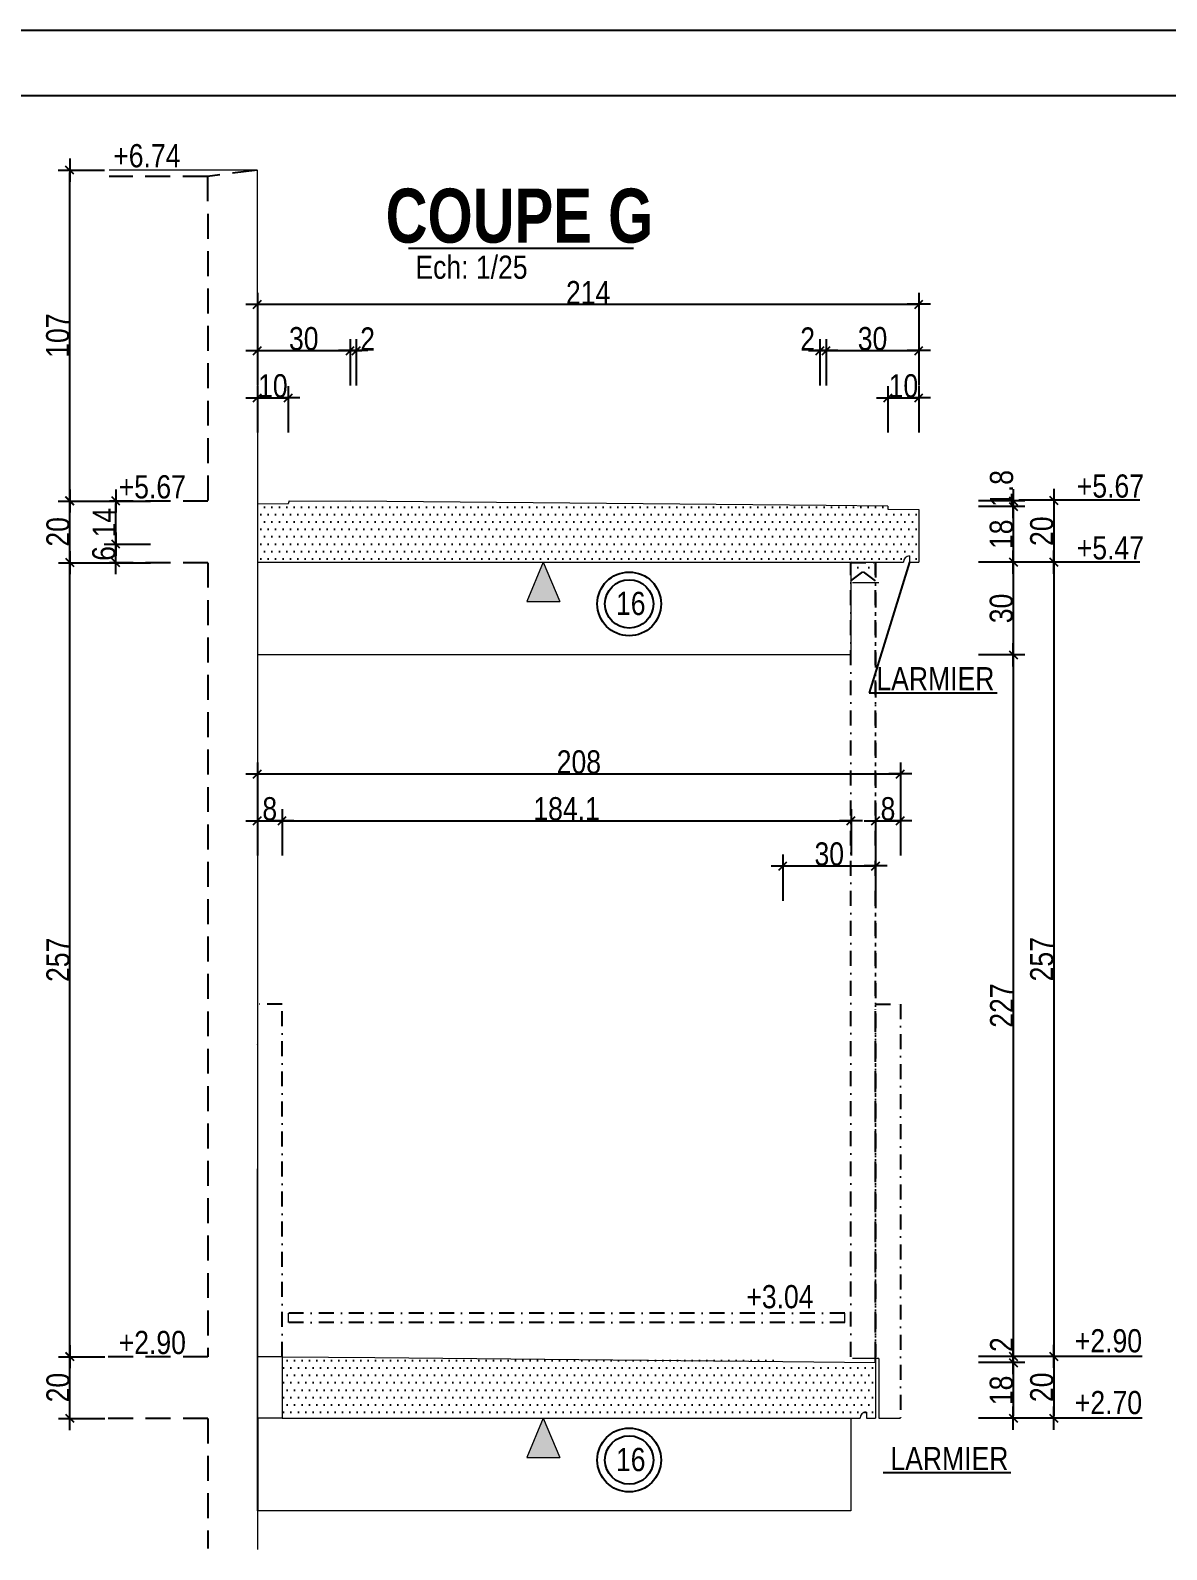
# Model space of a CAD drawing. Header units: centimetres. Extents: x -31 to 9059, y 2319 to 6519.
# Drawn here: x 2601 to 3336, y 5536 to 6519 of the extents above; entities that cross this region are included whole.
import ezdxf
from ezdxf.enums import TextEntityAlignment as Align

# ---------------------------------------------------------------- set-up
doc = ezdxf.new("R2010")
doc.units = ezdxf.units.CM
doc.header["$LTSCALE"] = 12.7
doc.header["$PDMODE"] = 1
doc.header["$PDSIZE"] = -2
doc.linetypes.add('CACHEX2', pattern=[19.05, 12.7, -6.35])
doc.linetypes.add('TIRETPTX2', pattern=[50.8, 25.4, -12.7, 0, -12.7])
for name, color, linetype in [('01_cote_gen', 4, 'Continuous'), ('01_linteaux', 2, 'Continuous'), ('01_murs_sup', 2, 'CACHEX2'), ('01_poch_murs', 253, 'Continuous'), ('01_texte', 230, 'Continuous'), ('AA_COTES', 2, 'Continuous')]:
    doc.layers.add(name, color=color, linetype=linetype)
doc.layers.add('01_murs_coup', color=5, linetype='Continuous', lineweight=60)
doc.layers.add('01_tram_axes', color=2, linetype='TIRETPTX2', lineweight=9)
doc.styles.add('ARIAL NA', font='ARIALN.TTF')
doc.styles.add('impact', font='impact.ttf')
doc.styles.add('STYLE2', font='ARIALN.TTF')
doc.dimstyles.new('JB25', dxfattribs={"dimscale": 0.1, "dimtxt": 150, "dimasz": 15, "dimexe": 0.1, "dimexo": 0.1, "dimgap": 0.09, "dimtad": 1, "dimdec": 1, "dimlfac": 0.5, "dimdsep": 46, "dimtxsty": 'STYLE2', "dimblk1": 'BOND_G', "dimblk2": 'BOND_D', "dimsah": 1, "dimcen": 1.5, "dimdle": 0.01, "dimse1": 1, "dimse2": 1, "dimclrd": 4, "dimclre": 2, "dimclrt": 6, "dimazin": 2, "dimtfac": 2.333333, "dimtdec": 1, "dimtix": 1, "dimtmove": 2, "dimatfit": 3, "dimldrblk": 'BOND_G', "dimfxl": 1, "dimtolj": 1, "dimtzin": 0, "dimarcsym": 0})

# ---------------------------------------------------------------- blocks, each defined once
blk = doc.blocks.new('BOND_G')
at = {"layer": 'AA_COTES', "color": 0}
for p, q in [((0, -5), (0, 15)), ((5, 0), (-5, 0)), ((1.77, 1.77), (-1.77, -1.77))]:
    blk.add_line(p, q, dxfattribs=at)
blk = doc.blocks.new('BOND_D')
at = {"layer": 'AA_COTES', "color": 0}
for p, q in [((5, 0), (-5, 0)), ((-1.77, -1.77), (1.77, 1.77)), ((0, 5), (0, -15))]:
    blk.add_line(p, q, dxfattribs=at)
blk = doc.blocks.new('*D1554')
at = {"layer": '01_cote_gen', "color": 4, "lineweight": -2, "transparency": 16777216}
blk.add_line((2749.56, 6341.64), (3174.56, 6341.64), dxfattribs=at)
at = {"layer": 'Defpoints', "color": 0, "transparency": 16777216}
for p in [(3176.06, 6341.64), (2748.06, 6266.76), (3176.06, 6195.81)]:
    blk.add_point(p, dxfattribs=at)
at = {"layer": '01_cote_gen', "color": 4, "lineweight": -2, "transparency": 16777216, "xscale": 1.5, "yscale": 1.5, "zscale": 1.5, "rotation": 180}
blk.add_blockref('BOND_G', (2748.06, 6341.64), dxfattribs=at)
at = {"layer": '01_cote_gen', "color": 4, "lineweight": -2, "transparency": 16777216, "xscale": 1.5, "yscale": 1.5, "zscale": 1.5}
blk.add_blockref('BOND_D', (3176.06, 6341.64), dxfattribs=at)
at = {"layer": '01_cote_gen', "color": 6, "lineweight": 0, "transparency": 16777216, "insert": (2962.06, 6349.18), "char_height": 15, "attachment_point": 5, "style": 'STYLE2'}
blk.add_mtext('\\A1;214', dxfattribs=at)
blk = doc.blocks.new('*D1555')
at = {"layer": '01_cote_gen', "color": 4, "lineweight": -2, "ltscale": 2, "transparency": 16777216}
blk.add_line((3117.56, 6311.63), (3174.56, 6311.63), dxfattribs=at)
at = {"layer": 'Defpoints', "color": 0, "ltscale": 2, "transparency": 16777216}
for p in [(3176.06, 6311.63), (3116.06, 6247.9), (3176.06, 6245.33)]:
    blk.add_point(p, dxfattribs=at)
at = {"layer": '01_cote_gen', "color": 4, "lineweight": -2, "ltscale": 2, "transparency": 16777216, "xscale": 1.5, "yscale": 1.5, "zscale": 1.5, "rotation": 180}
blk.add_blockref('BOND_G', (3116.06, 6311.63), dxfattribs=at)
at = {"layer": '01_cote_gen', "color": 4, "lineweight": -2, "ltscale": 2, "transparency": 16777216, "xscale": 1.5, "yscale": 1.5, "zscale": 1.5}
blk.add_blockref('BOND_D', (3176.06, 6311.63), dxfattribs=at)
at = {"layer": '01_cote_gen', "color": 6, "lineweight": 0, "ltscale": 2, "transparency": 16777216, "insert": (3146.06, 6319.3), "char_height": 15, "attachment_point": 5, "style": 'STYLE2'}
blk.add_mtext('\\A1;30', dxfattribs=at)
blk = doc.blocks.new('*D1556')
at = {"layer": '01_cote_gen', "color": 4, "lineweight": -2, "ltscale": 2, "transparency": 16777216}
blk.add_line((3113.56, 6311.63), (3114.56, 6311.63), dxfattribs=at)
at = {"layer": 'Defpoints', "color": 0, "ltscale": 2, "transparency": 16777216}
for p in [(3116.06, 6311.63), (3116.06, 6247.9), (3112.06, 6223.73)]:
    blk.add_point(p, dxfattribs=at)
at = {"layer": '01_cote_gen', "color": 4, "lineweight": -2, "ltscale": 2, "transparency": 16777216, "xscale": 1.5, "yscale": 1.5, "zscale": 1.5, "rotation": 180}
blk.add_blockref('BOND_G', (3112.06, 6311.63), dxfattribs=at)
at = {"layer": '01_cote_gen', "color": 4, "lineweight": -2, "ltscale": 2, "transparency": 16777216, "xscale": 1.5, "yscale": 1.5, "zscale": 1.5}
blk.add_blockref('BOND_D', (3116.06, 6311.63), dxfattribs=at)
at = {"layer": '01_cote_gen', "color": 6, "lineweight": 0, "ltscale": 2, "transparency": 16777216, "insert": (3104.1, 6319.17), "char_height": 15, "attachment_point": 5, "style": 'STYLE2'}
blk.add_mtext('\\A1;2', dxfattribs=at)
blk = doc.blocks.new('*D1557')
at = {"layer": '01_cote_gen', "color": 4, "lineweight": -2, "transparency": 16777216}
blk.add_line((3237.14, 6209.29), (3237.14, 6176.29), dxfattribs=at)
at = {"layer": 'Defpoints', "color": 0, "transparency": 16777216}
for p in [(3122.06, 6210.79), (3122.06, 6174.79), (3237.14, 6174.79)]:
    blk.add_point(p, dxfattribs=at)
at = {"layer": '01_cote_gen', "color": 4, "lineweight": -2, "transparency": 16777216, "xscale": 1.5, "yscale": 1.5, "zscale": 1.5}
for name, p, rotation in [('BOND_G', (3237.14, 6210.79), 90), ('BOND_D', (3237.14, 6174.79), 270)]:
    blk.add_blockref(name, p, dxfattribs=dict(at, rotation=rotation))
at = {"layer": '01_cote_gen', "color": 6, "lineweight": 0, "transparency": 16777216, "insert": (3229.48, 6192.79), "char_height": 15, "attachment_point": 5, "rotation": 90, "style": 'STYLE2'}
blk.add_mtext('\\A1;18', dxfattribs=at)
blk = doc.blocks.new('*D1558')
at = {"layer": '01_cote_gen', "color": 4, "lineweight": -2, "transparency": 16777216}
blk.add_line((3237.14, 6212.89), (3237.14, 6212.29), dxfattribs=at)
at = {"layer": 'Defpoints', "color": 0, "transparency": 16777216}
for p in [(2734.06, 6214.39), (3122.06, 6210.79), (3237.14, 6210.79)]:
    blk.add_point(p, dxfattribs=at)
at = {"layer": '01_cote_gen', "color": 4, "lineweight": -2, "transparency": 16777216, "xscale": 1.5, "yscale": 1.5, "zscale": 1.5}
for name, p, rotation in [('BOND_G', (3237.14, 6214.39), 90), ('BOND_D', (3237.14, 6210.79), 270)]:
    blk.add_blockref(name, p, dxfattribs=dict(at, rotation=rotation))
at = {"layer": '01_cote_gen', "color": 6, "lineweight": 0, "transparency": 16777216, "insert": (3229.6, 6222.4), "char_height": 15, "attachment_point": 5, "rotation": 90, "style": 'STYLE2'}
blk.add_mtext('\\A1;1.8', dxfattribs=at)
blk = doc.blocks.new('*D1559')
at = {"layer": '01_cote_gen', "color": 4, "lineweight": -2, "ltscale": 2, "transparency": 16777216}
blk.add_line((2749.56, 6311.63), (2806.56, 6311.63), dxfattribs=at)
at = {"layer": 'Defpoints', "color": 0, "ltscale": 2, "transparency": 16777216}
for p in [(2808.06, 6311.63), (2748.06, 6249.33), (2808.06, 6250.77)]:
    blk.add_point(p, dxfattribs=at)
at = {"layer": '01_cote_gen', "color": 4, "lineweight": -2, "ltscale": 2, "transparency": 16777216, "xscale": 1.5, "yscale": 1.5, "zscale": 1.5, "rotation": 180}
blk.add_blockref('BOND_G', (2748.06, 6311.63), dxfattribs=at)
at = {"layer": '01_cote_gen', "color": 4, "lineweight": -2, "ltscale": 2, "transparency": 16777216, "xscale": 1.5, "yscale": 1.5, "zscale": 1.5}
blk.add_blockref('BOND_D', (2808.06, 6311.63), dxfattribs=at)
at = {"layer": '01_cote_gen', "color": 6, "lineweight": 0, "ltscale": 2, "transparency": 16777216, "insert": (2778.06, 6319.3), "char_height": 15, "attachment_point": 5, "style": 'STYLE2'}
blk.add_mtext('\\A1;30', dxfattribs=at)
blk = doc.blocks.new('*D1560')
at = {"layer": '01_cote_gen', "color": 4, "lineweight": -2, "ltscale": 2, "transparency": 16777216}
blk.add_line((2809.56, 6311.63), (2810.56, 6311.63), dxfattribs=at)
at = {"layer": 'Defpoints', "color": 0, "ltscale": 2, "transparency": 16777216}
for p in [(2812.06, 6311.63), (2808.06, 6289.13), (2812.06, 6223.73)]:
    blk.add_point(p, dxfattribs=at)
at = {"layer": '01_cote_gen', "color": 4, "lineweight": -2, "ltscale": 2, "transparency": 16777216, "xscale": 1.5, "yscale": 1.5, "zscale": 1.5, "rotation": 180}
blk.add_blockref('BOND_G', (2808.06, 6311.63), dxfattribs=at)
at = {"layer": '01_cote_gen', "color": 4, "lineweight": -2, "ltscale": 2, "transparency": 16777216, "xscale": 1.5, "yscale": 1.5, "zscale": 1.5}
blk.add_blockref('BOND_D', (2812.06, 6311.63), dxfattribs=at)
at = {"layer": '01_cote_gen', "color": 6, "lineweight": 0, "ltscale": 2, "transparency": 16777216, "insert": (2819.35, 6319.17), "char_height": 15, "attachment_point": 5, "style": 'STYLE2'}
blk.add_mtext('\\A1;2', dxfattribs=at)
blk = doc.blocks.new('*D1561')
at = {"layer": '01_cote_gen', "color": 4, "lineweight": -2, "ltscale": 2, "transparency": 16777216}
blk.add_line((3157.56, 6281.1), (3174.56, 6281.1), dxfattribs=at)
at = {"layer": 'Defpoints', "color": 0, "ltscale": 2, "transparency": 16777216}
for p in [(3176.06, 6281.1), (3156.06, 6245.62), (3176.06, 6245.33)]:
    blk.add_point(p, dxfattribs=at)
at = {"layer": '01_cote_gen', "color": 4, "lineweight": -2, "ltscale": 2, "transparency": 16777216, "xscale": 1.5, "yscale": 1.5, "zscale": 1.5, "rotation": 180}
blk.add_blockref('BOND_G', (3156.06, 6281.1), dxfattribs=at)
at = {"layer": '01_cote_gen', "color": 4, "lineweight": -2, "ltscale": 2, "transparency": 16777216, "xscale": 1.5, "yscale": 1.5, "zscale": 1.5}
blk.add_blockref('BOND_D', (3176.06, 6281.1), dxfattribs=at)
at = {"layer": '01_cote_gen', "color": 6, "lineweight": 0, "ltscale": 2, "transparency": 16777216, "insert": (3166.06, 6288.77), "char_height": 15, "attachment_point": 5, "style": 'STYLE2'}
blk.add_mtext('\\A1;10', dxfattribs=at)
blk = doc.blocks.new('*D1562')
at = {"layer": '01_cote_gen', "color": 4, "lineweight": -2, "ltscale": 2, "transparency": 16777216}
blk.add_line((2749.56, 6281.1), (2766.56, 6281.1), dxfattribs=at)
at = {"layer": 'Defpoints', "color": 0, "ltscale": 2, "transparency": 16777216}
for p in [(2748.06, 6289.13), (2768.06, 6281.1), (2768.06, 6249.05)]:
    blk.add_point(p, dxfattribs=at)
at = {"layer": '01_cote_gen', "color": 4, "lineweight": -2, "ltscale": 2, "transparency": 16777216, "xscale": 1.5, "yscale": 1.5, "zscale": 1.5, "rotation": 180}
blk.add_blockref('BOND_G', (2748.06, 6281.1), dxfattribs=at)
at = {"layer": '01_cote_gen', "color": 4, "lineweight": -2, "ltscale": 2, "transparency": 16777216, "xscale": 1.5, "yscale": 1.5, "zscale": 1.5}
blk.add_blockref('BOND_D', (2768.06, 6281.1), dxfattribs=at)
at = {"layer": '01_cote_gen', "color": 6, "lineweight": 0, "ltscale": 2, "transparency": 16777216, "insert": (2758.06, 6288.77), "char_height": 15, "attachment_point": 5, "style": 'STYLE2'}
blk.add_mtext('\\A1;10', dxfattribs=at)
blk = doc.blocks.new('*D1563')
at = {"layer": '01_cote_gen', "color": 4, "lineweight": -2, "transparency": 16777216}
blk.add_line((3237.14, 5655.28), (3237.14, 5622.28), dxfattribs=at)
at = {"layer": 'Defpoints', "color": 0, "transparency": 16777216}
for p in [(3134.06, 5656.78), (3134.06, 5620.78), (3237.14, 5620.78)]:
    blk.add_point(p, dxfattribs=at)
at = {"layer": '01_cote_gen', "color": 4, "lineweight": -2, "transparency": 16777216, "xscale": 1.5, "yscale": 1.5, "zscale": 1.5}
for name, p, rotation in [('BOND_G', (3237.14, 5656.78), 90), ('BOND_D', (3237.14, 5620.78), 270)]:
    blk.add_blockref(name, p, dxfattribs=dict(at, rotation=rotation))
at = {"layer": '01_cote_gen', "color": 6, "lineweight": 0, "transparency": 16777216, "insert": (3229.48, 5638.78), "char_height": 15, "attachment_point": 5, "rotation": 90, "style": 'STYLE2'}
blk.add_mtext('\\A1;18', dxfattribs=at)
blk = doc.blocks.new('*D1564')
at = {"layer": '01_cote_gen', "color": 4, "lineweight": -2, "transparency": 16777216}
blk.add_line((3263.3, 5659.28), (3263.3, 5622.28), dxfattribs=at)
at = {"layer": 'Defpoints', "color": 0, "transparency": 16777216}
for p in [(3240.64, 5660.78), (3240.64, 5620.78), (3263.3, 5620.78)]:
    blk.add_point(p, dxfattribs=at)
at = {"layer": '01_cote_gen', "color": 4, "lineweight": -2, "transparency": 16777216, "xscale": 1.5, "yscale": 1.5, "zscale": 1.5}
for name, p, rotation in [('BOND_G', (3263.3, 5660.78), 90), ('BOND_D', (3263.3, 5620.78), 270)]:
    blk.add_blockref(name, p, dxfattribs=dict(at, rotation=rotation))
at = {"layer": '01_cote_gen', "color": 6, "lineweight": 0, "transparency": 16777216, "insert": (3255.63, 5640.78), "char_height": 15, "attachment_point": 5, "rotation": 90, "style": 'STYLE2'}
blk.add_mtext('\\A1;20', dxfattribs=at)
blk = doc.blocks.new('*D1565')
at = {"layer": '01_cote_gen', "color": 4, "lineweight": -2, "ltscale": 0.1, "transparency": 16777216}
blk.add_line((2749.56, 6007.41), (2762.56, 6007.41), dxfattribs=at)
at = {"layer": 'Defpoints', "color": 0, "ltscale": 0.1, "transparency": 16777216}
for p in [(2764.06, 6007.41), (2748.06, 6004.41), (2764.06, 5712.25)]:
    blk.add_point(p, dxfattribs=at)
at = {"layer": '01_cote_gen', "color": 4, "lineweight": -2, "ltscale": 0.1, "transparency": 16777216, "xscale": 1.5, "yscale": 1.5, "zscale": 1.5, "rotation": 180}
blk.add_blockref('BOND_G', (2748.06, 6007.41), dxfattribs=at)
at = {"layer": '01_cote_gen', "color": 4, "lineweight": -2, "ltscale": 0.1, "transparency": 16777216, "xscale": 1.5, "yscale": 1.5, "zscale": 1.5}
blk.add_blockref('BOND_D', (2764.06, 6007.41), dxfattribs=at)
at = {"layer": '01_cote_gen', "color": 6, "ltscale": 0.1, "transparency": 16777216, "insert": (2756.06, 6015.08), "char_height": 15, "attachment_point": 5, "style": 'STYLE2'}
blk.add_mtext('\\A1;8', dxfattribs=at)
blk = doc.blocks.new('*D1566')
at = {"layer": '01_cote_gen', "color": 4, "lineweight": -2, "ltscale": 0.1, "transparency": 16777216}
blk.add_line((2765.56, 6007.41), (3130.68, 6007.41), dxfattribs=at)
at = {"layer": 'Defpoints', "color": 0, "ltscale": 0.1, "transparency": 16777216}
for p in [(3132.18, 6007.41), (2764.06, 5691.92), (3132.18, 5690.57)]:
    blk.add_point(p, dxfattribs=at)
at = {"layer": '01_cote_gen', "color": 4, "lineweight": -2, "ltscale": 0.1, "transparency": 16777216, "xscale": 1.5, "yscale": 1.5, "zscale": 1.5, "rotation": 180}
blk.add_blockref('BOND_G', (2764.06, 6007.41), dxfattribs=at)
at = {"layer": '01_cote_gen', "color": 4, "lineweight": -2, "ltscale": 0.1, "transparency": 16777216, "xscale": 1.5, "yscale": 1.5, "zscale": 1.5}
blk.add_blockref('BOND_D', (3132.18, 6007.41), dxfattribs=at)
at = {"layer": '01_cote_gen', "color": 6, "ltscale": 0.1, "transparency": 16777216, "insert": (2948.12, 6015.08), "char_height": 15, "attachment_point": 5, "style": 'STYLE2'}
blk.add_mtext('\\A1;184.1', dxfattribs=at)
blk = doc.blocks.new('*D1570')
at = {"layer": '01_cote_gen', "color": 4, "lineweight": -2, "ltscale": 0.1, "transparency": 16777216}
blk.add_line((3089.56, 5978.14), (3146.56, 5978.14), dxfattribs=at)
at = {"layer": 'Defpoints', "color": 0, "ltscale": 0.1, "transparency": 16777216}
for p in [(3148.06, 5978.14), (3088.06, 5657.38), (3148.06, 5656.78)]:
    blk.add_point(p, dxfattribs=at)
at = {"layer": '01_cote_gen', "color": 4, "lineweight": -2, "ltscale": 0.1, "transparency": 16777216, "xscale": 1.5, "yscale": 1.5, "zscale": 1.5, "rotation": 180}
blk.add_blockref('BOND_G', (3088.06, 5978.14), dxfattribs=at)
at = {"layer": '01_cote_gen', "color": 4, "lineweight": -2, "ltscale": 0.1, "transparency": 16777216, "xscale": 1.5, "yscale": 1.5, "zscale": 1.5}
blk.add_blockref('BOND_D', (3148.06, 5978.14), dxfattribs=at)
at = {"layer": '01_cote_gen', "color": 6, "ltscale": 0.1, "transparency": 16777216, "insert": (3118.06, 5985.81), "char_height": 15, "attachment_point": 5, "style": 'STYLE2'}
blk.add_mtext('\\A1;30', dxfattribs=at)
blk = doc.blocks.new('*D1567')
at = {"layer": '01_cote_gen', "color": 4, "lineweight": -2, "transparency": 16777216}
blk.add_line((3237.14, 5659.28), (3237.14, 5658.28), dxfattribs=at)
at = {"layer": 'Defpoints', "color": 0, "transparency": 16777216}
for p in [(2746.06, 5660.78), (3122.06, 5656.78), (3237.14, 5656.78)]:
    blk.add_point(p, dxfattribs=at)
at = {"layer": '01_cote_gen', "color": 4, "lineweight": -2, "transparency": 16777216, "xscale": 1.5, "yscale": 1.5, "zscale": 1.5}
for name, p, rotation in [('BOND_G', (3237.14, 5660.78), 90), ('BOND_D', (3237.14, 5656.78), 270)]:
    blk.add_blockref(name, p, dxfattribs=dict(at, rotation=rotation))
at = {"layer": '01_cote_gen', "color": 6, "lineweight": 0, "transparency": 16777216, "insert": (3229.6, 5668.39), "char_height": 15, "attachment_point": 5, "rotation": 90, "style": 'STYLE2'}
blk.add_mtext('\\A1;2', dxfattribs=at)
blk = doc.blocks.new('*D1568')
at = {"layer": '01_cote_gen', "color": 4, "lineweight": -2, "transparency": 16777216}
blk.add_line((3263.3, 6213.29), (3263.3, 6176.29), dxfattribs=at)
at = {"layer": 'Defpoints', "color": 0, "transparency": 16777216}
for p in [(3240.64, 6214.79), (3240.64, 6174.79), (3263.3, 6174.79)]:
    blk.add_point(p, dxfattribs=at)
at = {"layer": '01_cote_gen', "color": 4, "lineweight": -2, "transparency": 16777216, "xscale": 1.5, "yscale": 1.5, "zscale": 1.5}
for name, p, rotation in [('BOND_G', (3263.3, 6214.79), 90), ('BOND_D', (3263.3, 6174.79), 270)]:
    blk.add_blockref(name, p, dxfattribs=dict(at, rotation=rotation))
at = {"layer": '01_cote_gen', "color": 6, "lineweight": 0, "transparency": 16777216, "insert": (3255.63, 6194.79), "char_height": 15, "attachment_point": 5, "rotation": 90, "style": 'STYLE2'}
blk.add_mtext('\\A1;20', dxfattribs=at)
blk = doc.blocks.new('*D1571')
at = {"layer": '01_cote_gen', "color": 4, "lineweight": -2, "ltscale": 0.1, "transparency": 16777216}
blk.add_line((3149.56, 6007.41), (3162.56, 6007.41), dxfattribs=at)
at = {"layer": 'Defpoints', "color": 0, "ltscale": 0.1, "transparency": 16777216}
for p in [(3164.06, 6007.41), (3148.06, 5638.78), (3164.06, 5638.78)]:
    blk.add_point(p, dxfattribs=at)
at = {"layer": '01_cote_gen', "color": 4, "lineweight": -2, "ltscale": 0.1, "transparency": 16777216, "xscale": 1.5, "yscale": 1.5, "zscale": 1.5, "rotation": 180}
blk.add_blockref('BOND_G', (3148.06, 6007.41), dxfattribs=at)
at = {"layer": '01_cote_gen', "color": 4, "lineweight": -2, "ltscale": 0.1, "transparency": 16777216, "xscale": 1.5, "yscale": 1.5, "zscale": 1.5}
blk.add_blockref('BOND_D', (3164.06, 6007.41), dxfattribs=at)
at = {"layer": '01_cote_gen', "color": 6, "ltscale": 0.1, "transparency": 16777216, "insert": (3156.06, 6015.08), "char_height": 15, "attachment_point": 5, "style": 'STYLE2'}
blk.add_mtext('\\A1;8', dxfattribs=at)
blk = doc.blocks.new('*D1572')
at = {"layer": '01_cote_gen', "color": 4, "lineweight": -2, "ltscale": 0.1, "transparency": 16777216}
blk.add_line((2749.56, 6037.71), (3162.56, 6037.71), dxfattribs=at)
at = {"layer": 'Defpoints', "color": 0, "ltscale": 0.1, "transparency": 16777216}
for p in [(3164.06, 6037.71), (2748.06, 6034.01), (3164.06, 6014.91)]:
    blk.add_point(p, dxfattribs=at)
at = {"layer": '01_cote_gen', "color": 4, "lineweight": -2, "ltscale": 0.1, "transparency": 16777216, "xscale": 1.5, "yscale": 1.5, "zscale": 1.5, "rotation": 180}
blk.add_blockref('BOND_G', (2748.06, 6037.71), dxfattribs=at)
at = {"layer": '01_cote_gen', "color": 4, "lineweight": -2, "ltscale": 0.1, "transparency": 16777216, "xscale": 1.5, "yscale": 1.5, "zscale": 1.5}
blk.add_blockref('BOND_D', (3164.06, 6037.71), dxfattribs=at)
at = {"layer": '01_cote_gen', "color": 6, "ltscale": 0.1, "transparency": 16777216, "insert": (2956.06, 6045.38), "char_height": 15, "attachment_point": 5, "style": 'STYLE2'}
blk.add_mtext('\\A1;208', dxfattribs=at)
blk = doc.blocks.new('*D1573')
at = {"layer": '01_cote_gen', "color": 4, "lineweight": -2, "ltscale": 0.1, "transparency": 16777216}
blk.add_line((2626.8, 5661.97), (2626.8, 6172.89), dxfattribs=at)
at = {"layer": 'Defpoints', "color": 0, "ltscale": 0.1, "transparency": 16777216}
for p in [(2626.8, 6174.39), (2671.85, 6174.39), (2764.06, 5660.47)]:
    blk.add_point(p, dxfattribs=at)
at = {"layer": '01_cote_gen', "color": 4, "lineweight": -2, "ltscale": 0.1, "transparency": 16777216, "xscale": 1.5, "yscale": 1.5, "zscale": 1.5}
for name, p, rotation in [('BOND_D', (2626.8, 6174.39), 90), ('BOND_G', (2626.8, 5660.47), 270)]:
    blk.add_blockref(name, p, dxfattribs=dict(at, rotation=rotation))
at = {"layer": '01_cote_gen', "color": 6, "ltscale": 0.1, "transparency": 16777216, "insert": (2619.13, 5917.43), "char_height": 15, "attachment_point": 5, "rotation": 90, "style": 'STYLE2'}
blk.add_mtext('\\A1;257', dxfattribs=at)
blk = doc.blocks.new('*D1574')
at = {"layer": '01_cote_gen', "color": 4, "lineweight": -2, "ltscale": 0.1, "transparency": 16777216}
blk.add_line((2626.8, 6175.89), (2626.8, 6212.81), dxfattribs=at)
at = {"layer": 'Defpoints', "color": 0, "ltscale": 0.1, "transparency": 16777216}
for p in [(2626.8, 6214.31), (2649.3, 6214.31), (2671.85, 6174.39)]:
    blk.add_point(p, dxfattribs=at)
at = {"layer": '01_cote_gen', "color": 4, "lineweight": -2, "ltscale": 0.1, "transparency": 16777216, "xscale": 1.5, "yscale": 1.5, "zscale": 1.5}
for name, p, rotation in [('BOND_D', (2626.8, 6214.31), 90), ('BOND_G', (2626.8, 6174.39), 270)]:
    blk.add_blockref(name, p, dxfattribs=dict(at, rotation=rotation))
at = {"layer": '01_cote_gen', "color": 6, "ltscale": 0.1, "transparency": 16777216, "insert": (2619.13, 6194.35), "char_height": 15, "attachment_point": 5, "rotation": 90, "style": 'STYLE2'}
blk.add_mtext('\\A1;20', dxfattribs=at)
blk = doc.blocks.new('*D1575')
at = {"layer": '01_cote_gen', "color": 4, "lineweight": -2, "ltscale": 0.1, "transparency": 16777216}
blk.add_line((2656.48, 6175.89), (2656.48, 6184.89), dxfattribs=at)
at = {"layer": 'Defpoints', "color": 0, "ltscale": 0.1, "transparency": 16777216}
for p in [(2656.48, 6186.39), (2678.98, 6186.39), (2678.98, 6174.39)]:
    blk.add_point(p, dxfattribs=at)
at = {"layer": '01_cote_gen', "color": 4, "lineweight": -2, "ltscale": 0.1, "transparency": 16777216, "xscale": 1.5, "yscale": 1.5, "zscale": 1.5}
for name, p, rotation in [('BOND_D', (2656.48, 6186.39), 90), ('BOND_G', (2656.48, 6174.39), 270)]:
    blk.add_blockref(name, p, dxfattribs=dict(at, rotation=rotation))
at = {"layer": '01_cote_gen', "color": 6, "ltscale": 0.1, "transparency": 16777216, "insert": (2648.81, 6180.39), "char_height": 15, "attachment_point": 5, "rotation": 90, "style": 'STYLE2'}
blk.add_mtext('\\A1;6', dxfattribs=at)
blk = doc.blocks.new('*D1569')
at = {"layer": '01_cote_gen', "color": 4, "lineweight": -2, "ltscale": 0.1, "transparency": 16777216}
blk.add_line((2656.48, 6187.89), (2656.48, 6212.81), dxfattribs=at)
at = {"layer": 'Defpoints', "color": 0, "ltscale": 0.1, "transparency": 16777216}
for p in [(2649.3, 6214.31), (2656.48, 6214.31), (2678.98, 6186.39)]:
    blk.add_point(p, dxfattribs=at)
at = {"layer": '01_cote_gen', "color": 4, "lineweight": -2, "ltscale": 0.1, "transparency": 16777216, "xscale": 1.5, "yscale": 1.5, "zscale": 1.5}
for name, p, rotation in [('BOND_D', (2656.48, 6214.31), 90), ('BOND_G', (2656.48, 6186.39), 270)]:
    blk.add_blockref(name, p, dxfattribs=dict(at, rotation=rotation))
at = {"layer": '01_cote_gen', "color": 6, "ltscale": 0.1, "transparency": 16777216, "insert": (2648.94, 6200.35), "char_height": 15, "attachment_point": 5, "rotation": 90, "style": 'STYLE2'}
blk.add_mtext('\\A1;14', dxfattribs=at)
blk = doc.blocks.new('*D1576')
at = {"layer": '01_cote_gen', "color": 4, "lineweight": -2, "ltscale": 0.1, "transparency": 16777216}
blk.add_line((2626.8, 5622.08), (2626.8, 5659.09), dxfattribs=at)
at = {"layer": 'Defpoints', "color": 0, "ltscale": 0.1, "transparency": 16777216}
for p in [(2626.8, 5660.59), (2709.68, 5660.59), (2785.9, 5620.58)]:
    blk.add_point(p, dxfattribs=at)
at = {"layer": '01_cote_gen', "color": 4, "lineweight": -2, "ltscale": 0.1, "transparency": 16777216, "xscale": 1.5, "yscale": 1.5, "zscale": 1.5}
for name, p, rotation in [('BOND_D', (2626.8, 5660.59), 90), ('BOND_G', (2626.8, 5620.58), 270)]:
    blk.add_blockref(name, p, dxfattribs=dict(at, rotation=rotation))
at = {"layer": '01_cote_gen', "color": 6, "ltscale": 0.1, "transparency": 16777216, "insert": (2619.13, 5640.59), "char_height": 15, "attachment_point": 5, "rotation": 90, "style": 'STYLE2'}
blk.add_mtext('\\A1;20', dxfattribs=at)
blk = doc.blocks.new('*D1577')
at = {"layer": '01_cote_gen', "color": 4, "lineweight": -2, "transparency": 16777216}
blk.add_line((2626.6, 6215.81), (2626.6, 6426.89), dxfattribs=at)
at = {"layer": 'Defpoints', "color": 0, "transparency": 16777216}
for p in [(2626.6, 6428.39), (2699.98, 6428.39), (2634.3, 6214.31)]:
    blk.add_point(p, dxfattribs=at)
at = {"layer": '01_cote_gen', "color": 4, "lineweight": -2, "transparency": 16777216, "xscale": 1.5, "yscale": 1.5, "zscale": 1.5}
for name, p, rotation in [('BOND_D', (2626.6, 6428.39), 90), ('BOND_G', (2626.6, 6214.31), 270)]:
    blk.add_blockref(name, p, dxfattribs=dict(at, rotation=rotation))
at = {"layer": '01_cote_gen', "color": 6, "transparency": 16777216, "insert": (2618.93, 6321.35), "char_height": 15, "attachment_point": 5, "rotation": 90, "style": 'STYLE2'}
blk.add_mtext('\\A1;107', dxfattribs=at)
blk = doc.blocks.new('*D1578')
at = {"layer": '01_cote_gen', "color": 4, "lineweight": -2, "transparency": 16777216}
blk.add_line((3263.3, 6173.29), (3263.3, 5662.28), dxfattribs=at)
at = {"layer": 'Defpoints', "color": 0, "transparency": 16777216}
for p in [(3244.64, 6174.79), (3255.8, 5660.78), (3263.3, 5660.78)]:
    blk.add_point(p, dxfattribs=at)
at = {"layer": '01_cote_gen', "color": 4, "lineweight": -2, "transparency": 16777216, "xscale": 1.5, "yscale": 1.5, "zscale": 1.5}
for name, p, rotation in [('BOND_G', (3263.3, 6174.79), 90), ('BOND_D', (3263.3, 5660.78), 270)]:
    blk.add_blockref(name, p, dxfattribs=dict(at, rotation=rotation))
at = {"layer": '01_cote_gen', "color": 6, "transparency": 16777216, "insert": (3255.63, 5917.79), "char_height": 15, "attachment_point": 5, "rotation": 90, "style": 'STYLE2'}
blk.add_mtext('\\A1;257', dxfattribs=at)
blk = doc.blocks.new('*D1579')
at = {"layer": '01_cote_gen', "color": 4, "lineweight": -2, "transparency": 16777216}
blk.add_line((3237.14, 6173.29), (3237.14, 6116.29), dxfattribs=at)
at = {"layer": 'Defpoints', "color": 0, "transparency": 16777216}
for p in [(3132.06, 6174.79), (3132.06, 6114.79), (3237.14, 6114.79)]:
    blk.add_point(p, dxfattribs=at)
at = {"layer": '01_cote_gen', "color": 4, "lineweight": -2, "transparency": 16777216, "xscale": 1.5, "yscale": 1.5, "zscale": 1.5}
for name, p, rotation in [('BOND_G', (3237.14, 6174.79), 90), ('BOND_D', (3237.14, 6114.79), 270)]:
    blk.add_blockref(name, p, dxfattribs=dict(at, rotation=rotation))
at = {"layer": '01_cote_gen', "color": 6, "transparency": 16777216, "insert": (3229.48, 6144.79), "char_height": 15, "attachment_point": 5, "rotation": 90, "style": 'STYLE2'}
blk.add_mtext('\\A1;30', dxfattribs=at)
blk = doc.blocks.new('*D1580')
at = {"layer": '01_cote_gen', "color": 4, "lineweight": -2, "transparency": 16777216}
blk.add_line((3237.14, 6113.29), (3237.14, 5662.28), dxfattribs=at)
at = {"layer": 'Defpoints', "color": 0, "transparency": 16777216}
for p in [(3214.64, 6114.79), (3214.64, 5660.78), (3237.14, 5660.78)]:
    blk.add_point(p, dxfattribs=at)
at = {"layer": '01_cote_gen', "color": 4, "lineweight": -2, "transparency": 16777216, "xscale": 1.5, "yscale": 1.5, "zscale": 1.5}
for name, p, rotation in [('BOND_G', (3237.14, 6114.79), 90), ('BOND_D', (3237.14, 5660.78), 270)]:
    blk.add_blockref(name, p, dxfattribs=dict(at, rotation=rotation))
at = {"layer": '01_cote_gen', "color": 6, "transparency": 16777216, "insert": (3229.6, 5887.79), "char_height": 15, "attachment_point": 5, "rotation": 90, "style": 'STYLE2'}
blk.add_mtext('\\A1;227', dxfattribs=at)

msp = doc.modelspace()

# ---------------------------------------------------------------- hatches: boundary and pattern name
at = {"layer": '01_linteaux'}
h = msp.add_hatch(dxfattribs=at)
h.set_pattern_fill('DOTS', color=256, scale=3)
edge = h.paths.add_edge_path()
edge.add_line((3176.06, 6208.79), (3156.06, 6209.08))
edge.add_line((3156.06, 6209.08), (3156.06, 6211.08))
edge.add_line((3156.06, 6211.08), (3116.06, 6211.35))
edge.add_line((3116.06, 6211.35), (3112.3, 6212.79))
edge.add_line((3112.3, 6212.79), (2812.3, 6212.79))
edge.add_line((2812.3, 6212.79), (2808.06, 6214.23))
edge.add_line((2808.06, 6214.23), (2768.56, 6214.51))
edge.add_line((2768.56, 6214.51), (2768.06, 6212.51))
edge.add_line((2768.06, 6212.51), (2748.06, 6212.79))
edge.add_line((2748.06, 6212.79), (2748.06, 6174.79))
edge.add_line((2748.06, 6174.79), (3166.06, 6174.79))
edge.add_arc((3170.06, 6174.79), 4, 90, 180, ccw=False)
edge.add_line((3170.06, 6178.79), (3170.06, 6174.79))
edge.add_line((3170.06, 6174.79), (3176.06, 6174.79))
edge.add_line((3176.06, 6174.79), (3176.06, 6208.79))
at = {"layer": '01_poch_murs', "ltscale": 0.1}
h = msp.add_hatch(dxfattribs=at)
h.set_pattern_fill('DOTS', color=256, scale=3)
h.set_pattern_definition([(0, (-20225.9467, 40976.7645), (2.38125, 4.7625), [0, -4.7625])])
edge = h.paths.add_edge_path()
edge.add_line((3148.06, 5656.78), (3088.06, 5657.38))
edge.add_line((3088.06, 5657.38), (3084.32, 5658.68))
edge.add_line((3084.32, 5658.68), (2828.32, 5658.68))
edge.add_line((2828.32, 5658.68), (2824.06, 5660))
edge.add_line((2824.06, 5660), (2764.06, 5660.47))
edge.add_line((2764.06, 5660.47), (2764.06, 5620.78))
edge.add_line((2764.06, 5620.78), (3138.06, 5620.78))
edge.add_arc((3142.06, 5620.78), 4, 90, 180, ccw=False)
edge.add_line((3142.06, 5624.78), (3142.06, 5620.78))
edge.add_line((3142.06, 5620.78), (3148.06, 5620.78))
edge.add_line((3148.06, 5620.78), (3148.06, 5656.78))

# ---------------------------------------------------------------- linework, layer by layer
at = {"layer": '01_cote_gen'}
msp.add_line((9059.29, 6518.88), (-30.71, 6518.88), dxfattribs=at)
at = {"layer": '01_linteaux', "lineweight": 0}
for p, q in [((2747.86, 6428.39), (2652.1, 6428.39)), ((2747.86, 6428.39), (2748.06, 6212.79)), ((2748.06, 6174.79), (2748.06, 5620.78)), ((2933.06, 6174.79), (2922.41, 6149.3)), ((2933.06, 6174.79), (2943.71, 6149.3)), ((3132.06, 6174.79), (3132.06, 6114.79)), ((2922.41, 6149.3), (2943.71, 6149.3)), ((3132.06, 6114.79), (2748.06, 6114.79)), ((2764.06, 5660.47), (2748.06, 5660.59)), ((2933.06, 5620.78), (2922.41, 5595.29)), ((2933.06, 5620.78), (2943.71, 5595.29)), ((3132.06, 5620.78), (3132.06, 5560.78)), ((2922.41, 5595.29), (2943.71, 5595.29)), ((3132.06, 5560.78), (2748.06, 5560.78)), ((2748.06, 5560.78), (2748.06, 5535.74))]:
    msp.add_line(p, q, dxfattribs=at)
at = {"layer": '01_linteaux', "linetype": 'TIRETPTX2', "ltscale": 0.03}
for p, q in [((3132.06, 5660.58), (3132.06, 6174.59)), ((3132.06, 6174.59), (3148.06, 6174.59)), ((3132.06, 6162.59), (3148.06, 6174.59)), ((3148.06, 6162.59), (3132.06, 6174.59)), ((3148.06, 5660.58), (3148.06, 6174.59)), ((3148.06, 6174.59), (3148.06, 5660.58)), ((2764.06, 5888.78), (2748.06, 5888.78)), ((2764.06, 5660.47), (2764.06, 5888.78)), ((3148.06, 5656.78), (3148.06, 5888.78)), ((3148.06, 5888.78), (3164.06, 5888.78)), ((3164.06, 5888.78), (3164.06, 5620.78)), ((3128.18, 5688.78), (2768.06, 5688.78)), ((3128.18, 5682.78), (2768.06, 5682.78))]:
    msp.add_line(p, q, dxfattribs=at)
at = {"layer": '01_linteaux', "lineweight": 0}
for points in [[(2933.06, 6174.79), (2922.41, 6149.3), (2943.71, 6149.3)], [(2933.06, 5620.78), (2922.41, 5595.29), (2943.71, 5595.29)]]:
    msp.add_solid(points, dxfattribs=at)
at = {"layer": '01_murs_coup', "linetype": 'Continuous', "lineweight": 0}
for p, q in [((2768.56, 6214.51), (2768.06, 6212.51)), ((2768.56, 6214.51), (2808.06, 6214.23)), ((3116.06, 6211.35), (2808.06, 6214.23)), ((2748.06, 6212.79), (2748.06, 6174.79)), ((2748.06, 6212.79), (2768.06, 6212.51)), ((3156.06, 6211.08), (3116.06, 6211.35)), ((3156.06, 6211.08), (3156.06, 6209.08)), ((3156.06, 6209.08), (3176.06, 6208.79)), ((3176.06, 6208.79), (3176.06, 6174.79)), ((2748.06, 6174.79), (3166.06, 6174.79)), ((3170.06, 6178.79), (3170.06, 6174.79)), ((3170.06, 6174.79), (3176.06, 6174.79)), ((2764.06, 5660.47), (2824.06, 5660)), ((2764.06, 5660.47), (2764.06, 5620.78)), ((2824.06, 5660), (3088.06, 5657.38)), ((3088.06, 5657.38), (3148.06, 5656.78)), ((3148.06, 5656.78), (3148.06, 5620.78)), ((3142.06, 5624.78), (3142.06, 5620.78)), ((2764.06, 5620.78), (3138.06, 5620.78)), ((3142.06, 5620.78), (3148.06, 5620.78))]:
    msp.add_line(p, q, dxfattribs=at)
for centre in [(3170.06, 6174.79), (3142.06, 5620.78)]:
    msp.add_arc(centre, 4, 90, 180, dxfattribs=at)
at = {"layer": '01_murs_sup', "ltscale": 0.1}
for p, q in [((2715.86, 6424.39), (2652.1, 6424.39)), ((2747.86, 6428.39), (2715.86, 6424.39)), ((2715.86, 6424.39), (2716.06, 6214.31)), ((2716.06, 6214.31), (2652.3, 6214.31)), ((2716.06, 6174.39), (2652.3, 6174.39)), ((2716.06, 6174.39), (2716.06, 5660.59)), ((2716.06, 5660.59), (2648.3, 5660.59)), ((2716.06, 5620.59), (2648.3, 5620.59)), ((2716.06, 5620.59), (2716.06, 5536.4))]:
    msp.add_line(p, q, dxfattribs=at)
at = {"layer": '01_murs_sup'}
msp.add_line((2748.06, 5620.78), (2748.06, 5560.78), dxfattribs=at)
at = {"layer": '01_texte'}
for p, q in [((19.29, 6476.69), (9009.29, 6476.69)), ((2845.8, 6377.91), (2991.4, 6377.91)), ((3319.07, 6214.78), (3270.8, 6214.78)), ((3170.06, 6174.79), (3143.96, 6090.14)), ((3319.07, 6174.78), (3270.8, 6174.78)), ((3143.96, 6090.14), (3226.69, 6090.14)), ((3320.53, 5660.78), (3270.8, 5660.78)), ((3320.53, 5620.78), (3270.8, 5620.78)), ((3235.54, 5585.48), (3153.03, 5585.48))]:
    msp.add_line(p, q, dxfattribs=at)
for centre, radius in [((2988.61, 6147.74), 20.63), ((2988.61, 6147.74), 15.66), ((2988.61, 5593.73), 20.63), ((2988.61, 5593.73), 15.66)]:
    msp.add_circle(centre, radius, dxfattribs=at)
at = {"layer": '01_tram_axes', "ltscale": 0.5}
for p, q in [((3150.06, 6161.29), (3133.07, 6161.29)), ((2748.06, 5620.78), (2748.06, 5888.78)), ((2768.06, 5688.78), (2768.06, 5682.78)), ((3128.18, 5682.78), (3128.18, 5688.78)), ((3128.18, 5682.78), (3128.18, 5688.78)), ((3150.06, 5659.48), (3133.07, 5659.48)), ((3150.06, 5659.48), (3150.06, 5620.78)), ((2764.06, 5620.78), (2748.06, 5620.78)), ((3150.06, 5620.78), (3164.06, 5620.78))]:
    msp.add_line(p, q, dxfattribs=at)

# ---------------------------------------------------------------- texts
at = {"layer": '01_texte'}
for s, style, p in [('+6.74', 'ARIAL NA', (2654.79, 6430.28)), ('Ech: 1/25', 'STYLE2', (2850.27, 6358.13)), ('+5.67', 'ARIAL NA', (2658.32, 6216)), ('+5.67', 'ARIAL NA', (3278.23, 6216.51)), ('+5.47', 'ARIAL NA', (3278.23, 6176.51)), ('16', 'STYLE2', (2980.08, 6140.55)), ('LARMIER', 'ARIAL NA', (3148.56, 6091.83)), ('+3.04', 'ARIAL NA', (3064.4, 5691.93)), ('+2.90', 'ARIAL NA', (2658.32, 5662.28)), ('+2.90', 'ARIAL NA', (3276.98, 5663.4)), ('+2.70', 'ARIAL NA', (3276.98, 5623.4)), ('16', 'STYLE2', (2980.08, 5586.54)), ('LARMIER', 'ARIAL NA', (3157.62, 5587.18))]:
    msp.add_text(s, height=15, dxfattribs=dict(at, style=style)).set_placement(p)
at = {"layer": '01_texte', "style": 'impact'}
msp.add_text('COUPE G', height=35, dxfattribs=at).set_placement((2917.61, 6399.01), align=Align.MIDDLE)

# ---------------------------------------------------------------- dimensions: what is measured, and where the dimension line sits
at = {"layer": '01_cote_gen'}
for base, p1, p2, picture, middle in [((2626.6, 6428.39), (2634.3, 6214.31), (2699.98, 6428.39), '*D1577', (2618.93, 6321.35)), ((3237.14, 6114.79), (3132.06, 6174.79), (3132.06, 6114.79), '*D1579', (3229.48, 6144.79)), ((3263.3, 5660.78), (3244.64, 6174.79), (3255.8, 5660.78), '*D1578', (3255.63, 5917.79)), ((3237.14, 5660.78), (3214.64, 6114.79), (3214.64, 5660.78), '*D1580', (3229.6, 5887.79))]:
    dim = msp.add_linear_dim(base=base, p1=p1, p2=p2, angle=90, dimstyle='JB25', dxfattribs=at)
    dim.commit()
    dim.dimension.update_dxf_attribs({"geometry": picture, "text_midpoint": middle})
at = {"layer": '01_cote_gen', "lineweight": 0}
dim = msp.add_linear_dim(base=(3176.06, 6341.64), p1=(2748.06, 6266.76), p2=(3176.06, 6195.81), dimstyle='JB25', dxfattribs=at)
dim.commit()
dim.dimension.update_dxf_attribs({"geometry": '*D1554', "text_midpoint": (2962.06, 6349.18)})
at = {"layer": '01_cote_gen', "lineweight": 0, "ltscale": 2}
for base, p1, p2, picture, middle in [((2808.06, 6311.63), (2748.06, 6249.33), (2808.06, 6250.77), '*D1559', (2778.06, 6319.3)), ((3176.06, 6311.63), (3116.06, 6247.9), (3176.06, 6245.33), '*D1555', (3146.06, 6319.3)), ((2768.06, 6281.1), (2748.06, 6289.13), (2768.06, 6249.05), '*D1562', (2758.06, 6288.77)), ((3176.06, 6281.1), (3156.06, 6245.62), (3176.06, 6245.33), '*D1561', (3166.06, 6288.77))]:
    dim = msp.add_linear_dim(base=base, p1=p1, p2=p2, dimstyle='JB25', dxfattribs=at)
    dim.commit()
    dim.dimension.update_dxf_attribs({"geometry": picture, "text_midpoint": middle})
for base, p1, p2, picture, middle in [((2812.06, 6311.63), (2808.06, 6289.13), (2812.06, 6223.73), '*D1560', (2819.35, 6319.17)), ((3116.06, 6311.63), (3112.06, 6223.73), (3116.06, 6247.9), '*D1556', (3104.1, 6319.17))]:
    dim = msp.add_linear_dim(base=base, p1=p1, p2=p2, dimstyle='JB25', dxfattribs=at)
    dim.commit()
    dim.dimension.update_dxf_attribs({"geometry": picture, "text_midpoint": middle, "dimtype": 160})
at = {"layer": '01_cote_gen', "lineweight": 0}
for base, p1, p2, picture, middle in [((3237.14, 6210.79), (2734.06, 6214.39), (3122.06, 6210.79), '*D1558', (3229.6, 6222.4)), ((3237.14, 5656.78), (2746.06, 5660.78), (3122.06, 5656.78), '*D1567', (3229.6, 5668.39))]:
    dim = msp.add_linear_dim(base=base, p1=p1, p2=p2, angle=90, dimstyle='JB25', dxfattribs=at)
    dim.commit()
    dim.dimension.update_dxf_attribs({"geometry": picture, "text_midpoint": middle, "dimtype": 160})
at = {"layer": '01_cote_gen', "ltscale": 0.1}
for base, p1, p2, picture, middle in [((2626.8, 6214.31), (2671.85, 6174.39), (2649.3, 6214.31), '*D1574', (2619.13, 6194.35)), ((2656.48, 6214.31), (2678.98, 6186.39), (2649.3, 6214.31), '*D1569', (2648.94, 6200.35)), ((2656.48, 6186.39), (2678.98, 6174.39), (2678.98, 6186.39), '*D1575', (2648.81, 6180.39)), ((2626.8, 6174.39), (2764.06, 5660.47), (2671.85, 6174.39), '*D1573', (2619.13, 5917.43)), ((2626.8, 5660.59), (2785.9, 5620.58), (2709.68, 5660.59), '*D1576', (2619.13, 5640.59))]:
    dim = msp.add_linear_dim(base=base, p1=p1, p2=p2, angle=90, dimstyle='JB25', dxfattribs=at)
    dim.commit()
    dim.dimension.update_dxf_attribs({"geometry": picture, "text_midpoint": middle})
at = {"layer": '01_cote_gen', "lineweight": 0}
for base, p1, p2, picture, middle in [((3237.14, 6174.79), (3122.06, 6210.79), (3122.06, 6174.79), '*D1557', (3229.48, 6192.79)), ((3263.3, 6174.79), (3240.64, 6214.79), (3240.64, 6174.79), '*D1568', (3255.63, 6194.79)), ((3237.14, 5620.78), (3134.06, 5656.78), (3134.06, 5620.78), '*D1563', (3229.48, 5638.78)), ((3263.3, 5620.78), (3240.64, 5660.78), (3240.64, 5620.78), '*D1564', (3255.63, 5640.78))]:
    dim = msp.add_linear_dim(base=base, p1=p1, p2=p2, angle=90, dimstyle='JB25', dxfattribs=at)
    dim.commit()
    dim.dimension.update_dxf_attribs({"geometry": picture, "text_midpoint": middle})
at = {"layer": '01_cote_gen', "ltscale": 0.1}
for base, p1, p2, picture, middle in [((3164.06, 6037.71), (2748.06, 6034.01), (3164.06, 6014.91), '*D1572', (2956.06, 6045.38)), ((2764.06, 6007.41), (2748.06, 6004.41), (2764.06, 5712.25), '*D1565', (2756.06, 6015.08)), ((3132.18, 6007.41), (2764.06, 5691.92), (3132.18, 5690.57), '*D1566', (2948.12, 6015.08)), ((3164.06, 6007.41), (3148.06, 5638.78), (3164.06, 5638.78), '*D1571', (3156.06, 6015.08)), ((3148.06, 5978.14), (3088.06, 5657.38), (3148.06, 5656.78), '*D1570', (3118.06, 5985.81))]:
    dim = msp.add_linear_dim(base=base, p1=p1, p2=p2, dimstyle='JB25', dxfattribs=at)
    dim.commit()
    dim.dimension.update_dxf_attribs({"geometry": picture, "text_midpoint": middle})

doc.saveas('drawing.dxf')
